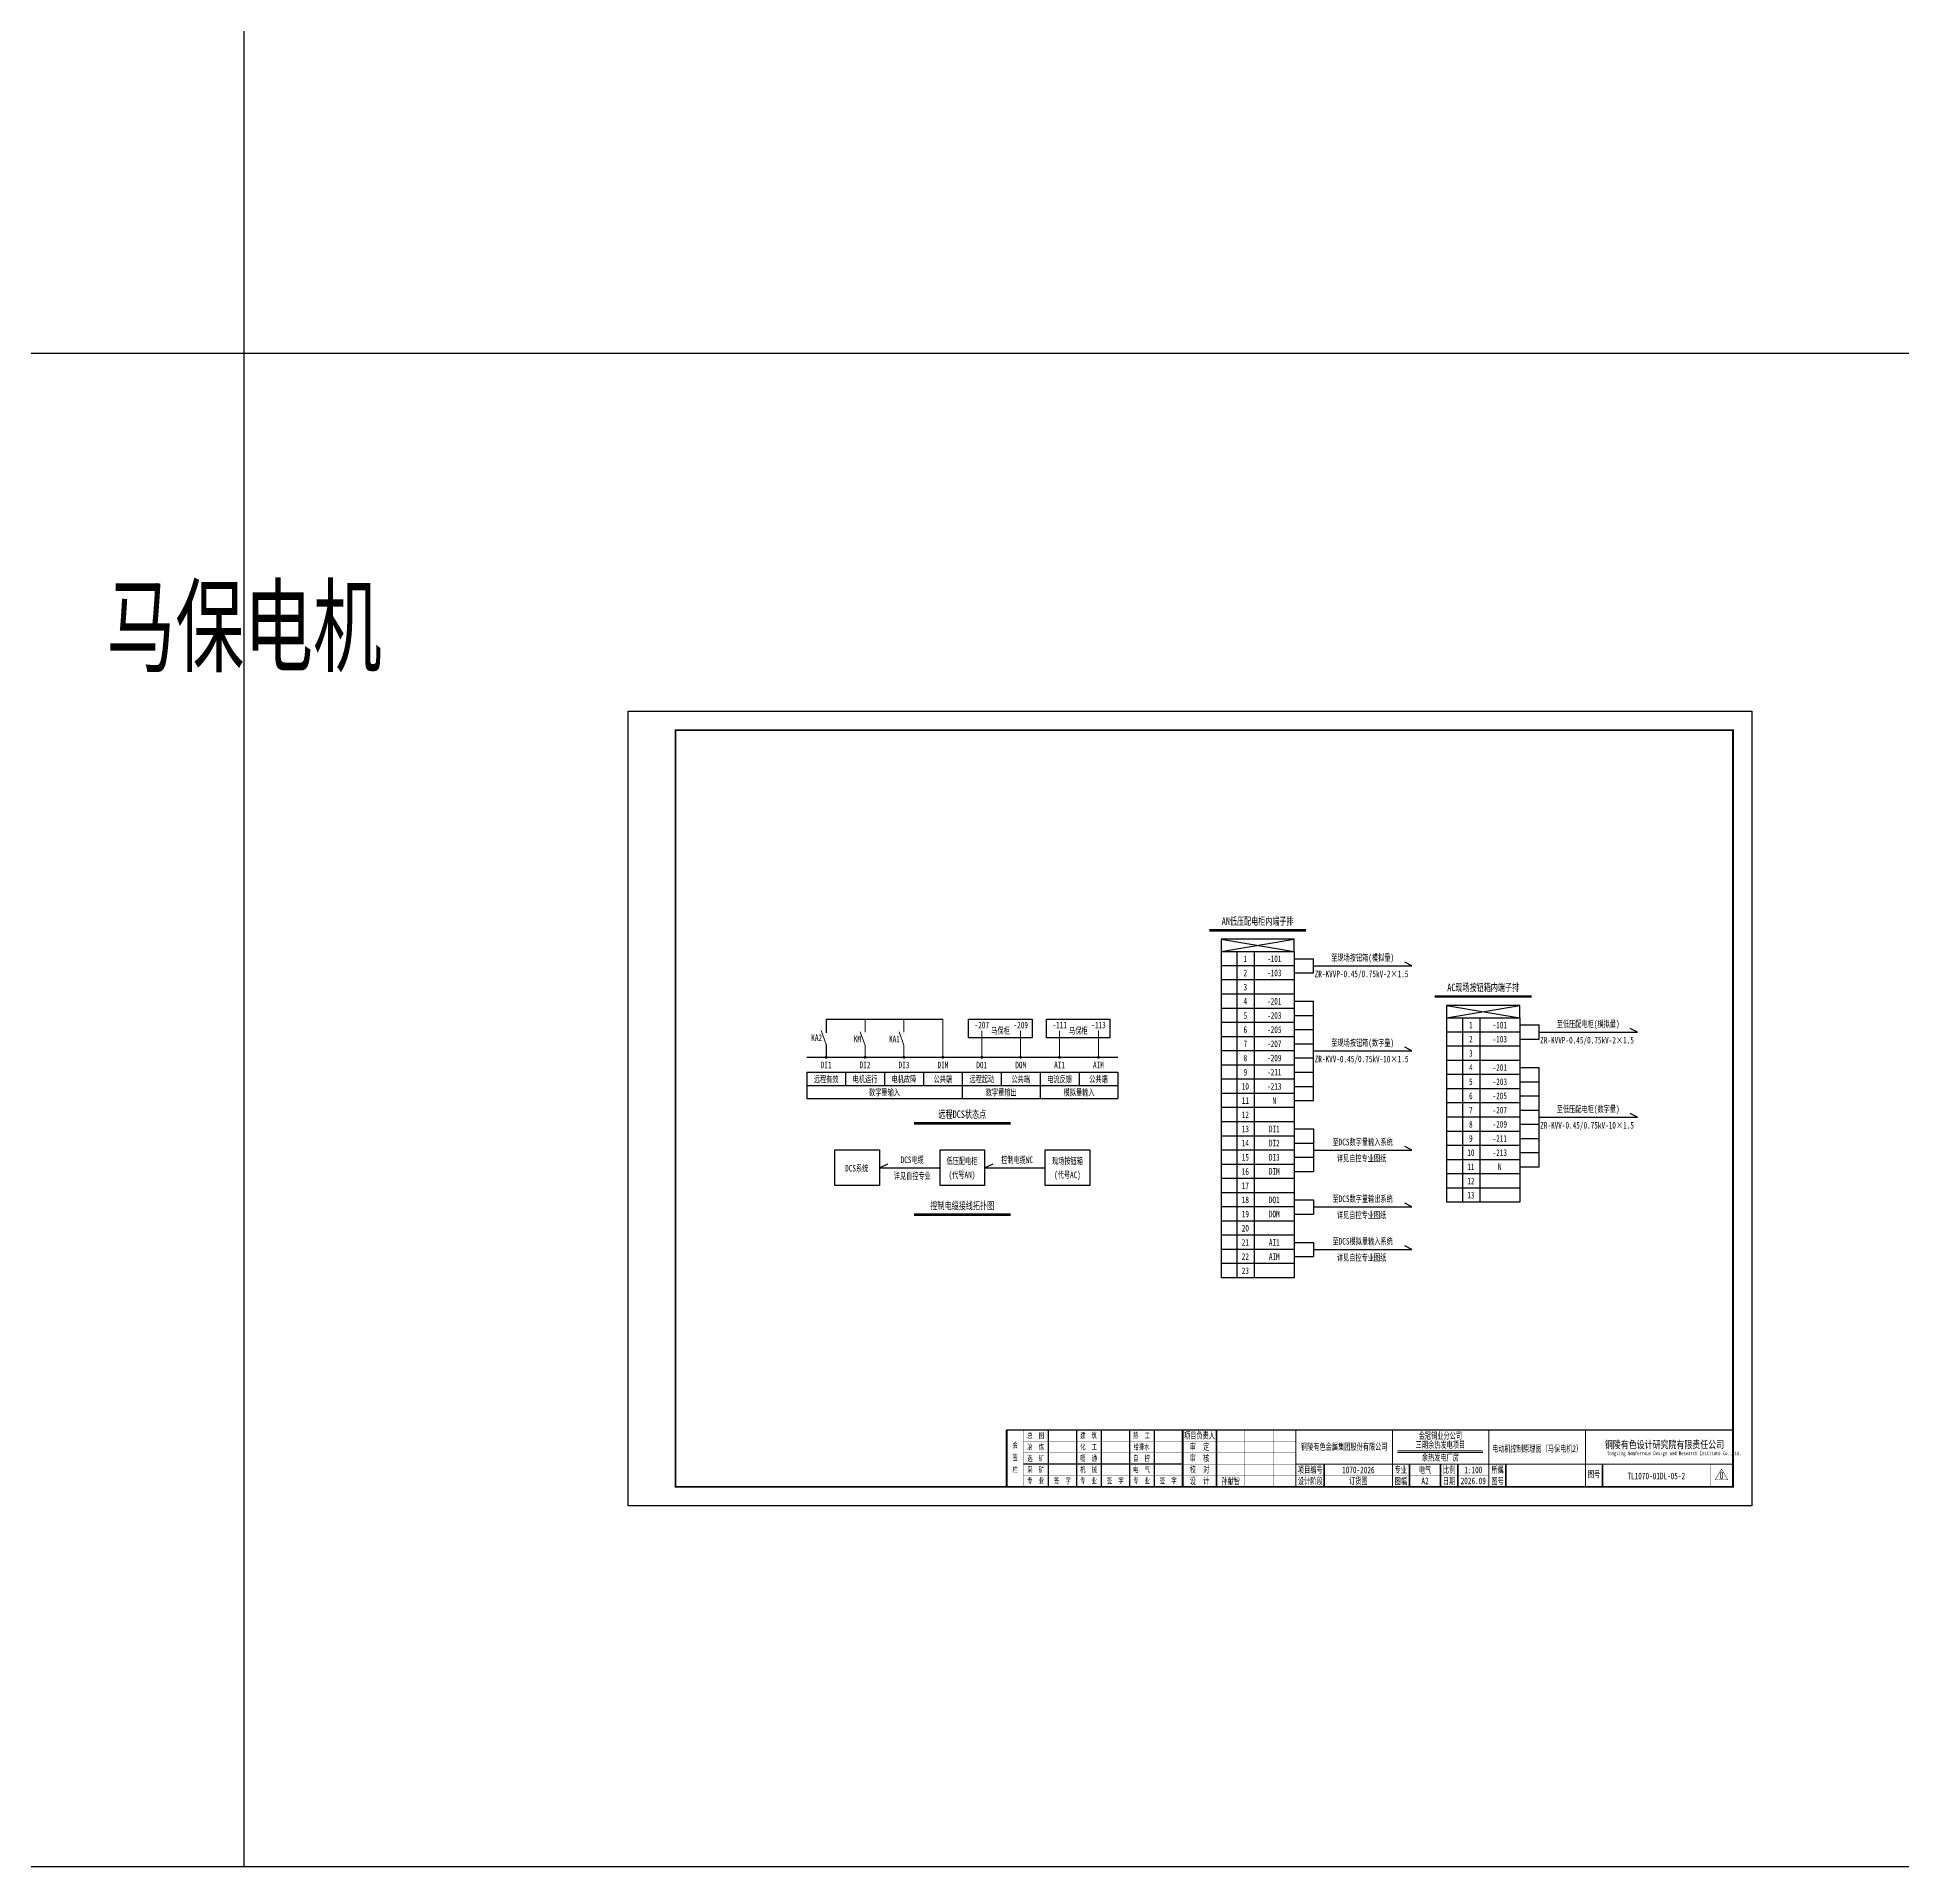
# Model space of a CAD drawing. Header units: millimetres. Extents: x -24326 to 675674, y 148048 to 606396.
# Drawn here: x 164740 to 263348, y 148048 to 244756 of the extents above; entities that cross this region are included whole.
import ezdxf
from ezdxf.enums import TextEntityAlignment as Align

# ---------------------------------------------------------------- set-up
doc = ezdxf.new("R2010")
doc.units = ezdxf.units.MM
doc.layers.add('CAXA0层', color=7, linetype='Continuous', lineweight=25)
doc.layers.add('SW', color=8, linetype='Continuous', lineweight=20)
for name, color, linetype in [('TEXT', 4, 'Continuous'), ('动力平面设备层', 1, 'Continuous'), ('图框', 7, 'Continuous'), ('标注-照明', 7, 'Continuous'), ('照明平面导线层', 3, 'Continuous'), ('照明平面设备层', 1, 'Continuous')]:
    doc.layers.add(name, color=color, linetype=linetype)
doc.styles.add('HZ', font='simsun.ttf', dxfattribs={"width": 0.75})
doc.styles.add('标准', font='NSimSun.ttf', dxfattribs={"width": 0.667})

# ---------------------------------------------------------------- blocks, each defined once
blk = doc.blocks.new('3')
at = {"layer": 'TEXT', "color": 7, "lineweight": 25, "style": 'HZ', "width": 0.75}
for s, height, p in [('铜陵有色设计研究院有限责任公司', 400, (221501, 249018)), ('Tongling Nonferrous Design and Research Institute Co.,Ltd.', 200, (221613, 248659))]:
    blk.add_text(s, height=height, dxfattribs=at).set_placement(p)
blk = doc.blocks.new('铜陵有色图签02')
at = {"layer": '图框', "linetype": 'Continuous', "lineweight": 50}
for p, q in [((-38401, 3003), (-38401, 1)), ((-29100, 3001), (-29100, 0))]:
    blk.add_line(p, q, dxfattribs=at)
at = {"layer": '图框', "color": 7, "linetype": 'Continuous', "lineweight": 25}
for p, q in [((-36201, 3010), (-36201, 9)), ((-34701, 3010), (-34701, 9)), ((-33401, 3017), (-33401, 16)), ((-31901, 3017), (-31901, 16)), ((-30601, 3017), (-30601, 16)), ((-29100, 1201), (-37501, 1201))]:
    blk.add_line(p, q, dxfattribs=at)
at = {"layer": '图框', "color": 7, "linetype": 'Continuous', "lineweight": 35}
for p, q in [((-27300, 3001), (-27300, 1)), ((-21600, 1197), (-21600, -3)), ((-17100, 1200), (-17100, 0)), ((-15450, 0), (-15450, 1200)), ((-14550, 1200), (-14550, 0)), ((-12000, 1201), (-12000, 1)), ((-6900, 1202), (-6900, 2))]:
    blk.add_line(p, q, dxfattribs=at)
at = {"layer": '图框', "lineweight": 25}
blk.add_line((-17723, 1830), (-13223, 1830), dxfattribs=at)
at = {"layer": '图框', "lineweight": 70, "const_width": 70}
blk.add_lwpolyline([(-17980, 3001), (0, 3001), (-38401, 3001)], dxfattribs=at)
at = {"layer": '图框', "color": 7, "linetype": 'Continuous', "lineweight": 25, "const_width": 25}
for points in [[(-37501, 3000), (-37501, 0)], [(-25800, 3001), (-25800, 1)], [(-24300, 3001), (-24300, 1)], [(-23100, 2401), (-37501, 2401)], [(-23100, 1801), (-37501, 1801)], [(-23100, 1201), (-29100, 1201)], [(-12900, 600), (-18000, 600), (-37501, 600)], [(-602, 943), (-932, 371), (-272, 371), (-602, 943)]]:
    blk.add_lwpolyline(points, dxfattribs=at)
at = {"layer": '图框', "linetype": 'Continuous', "lineweight": 50, "const_width": 50}
for points in [[(-23100, 3001), (-23100, 1)], [(-18000, 3000), (-18000, 0)]]:
    blk.add_lwpolyline(points, dxfattribs=at)
at = {"layer": '图框', "lineweight": 50, "const_width": 50}
for points in [[(-12900, 3001), (-12900, 1)], [(-7800, 3001), (-7800, 1)], [(0, 3000), (0, 0)], [(-23100, 1200), (0, 1200)]]:
    blk.add_lwpolyline(points, dxfattribs=at)
at = {"layer": '图框', "lineweight": 25, "const_width": 35}
blk.add_lwpolyline([(-17723, 1930), (-13223, 1930)], dxfattribs=at)
at = {"layer": '图框', "color": 7, "linetype": 'Continuous', "lineweight": 35, "const_width": 25}
blk.add_lwpolyline([(-1200, 1201), (-1200, 0)], dxfattribs=at)
at = {"layer": '图框', "linetype": 'Continuous', "lineweight": 70, "const_width": 70}
blk.add_lwpolyline([(-38401, 1), (0, 0)], dxfattribs=at)
at = {"layer": '图框', "lineweight": 25}
blk.add_blockref('3', (-228268, -246986), dxfattribs=at)
at = {"layer": 'TEXT', "color": 7, "lineweight": 25, "style": '标准', "width": 0.667}
for s, height, p in [('会', 300, (-37942, 2054)), ('冶  炼', 300, (-36862, 1955)), ('总  图', 300, (-36862, 2555)), ('建  筑', 300, (-34062, 2562)), ('化  工', 300, (-34062, 1962)), ('给排水', 300, (-31262, 1962)), ('热  工', 300, (-31262, 2562)), ('项目负责人', 350, (-28197, 2541)), ('审  定', 350, (-28197, 1941)), ('栏', 300, (-37942, 754)), ('签', 300, (-37942, 1404)), ('采  矿', 300, (-36862, 754)), ('选  矿', 300, (-36862, 1355)), ('机  械', 300, (-34062, 761)), ('暖  通', 300, (-34062, 1362)), ('电  气', 300, (-31262, 761)), ('自  控', 300, (-31262, 1362)), ('校  对', 350, (-28197, 741)), ('审  核', 350, (-28197, 1341)), ('项目编号', 350, (-22343, 730)), ('专业', 350, (-17559, 730)), ('比例', 350, (-15009, 730)), ('所属', 350, (-12438, 730)), ('专  业', 300, (-36862, 170)), ('签  字', 300, (-35449, 170)), ('专  业', 300, (-34062, 177)), ('签  字', 300, (-32649, 177)), ('专  业', 300, (-31262, 177)), ('签  字', 300, (-29849, 177)), ('设  计', 350, (-28197, 139)), ('设计阶段', 350, (-22343, 130)), ('图幅', 350, (-17559, 130)), ('日期', 350, (-15009, 130)), ('图号', 350, (-12438, 130)), ('图号', 350, (-7339, 495))]:
    blk.add_text(s, height=height, dxfattribs=at).set_placement(p, align=Align.CENTER)

msp = doc.modelspace()

# ---------------------------------------------------------------- linework, layer by layer
at = {"color": 2, "linetype": 'ByBlock', "lineweight": -3, "ltscale": 100}
for p, q in [((175673.59742, 148047.80554), (175673.59742, 548047.80554)), ((675673.59742, 228047.80554), (-24326.40258, 228047.80554)), ((675673.59742, 148047.80554), (-24326.40258, 148047.80554))]:
    msp.add_line(p, q, dxfattribs=at)
at = {"color": 2, "linetype": 'ByBlock', "lineweight": 25}
for p, q in [((227315.63443, 197073.21232), (231182.66086, 196422.38283)), ((227315.63443, 196422.38283), (231182.66086, 197073.21232)), ((227315.63443, 196422.38283), (227315.63443, 179176.92473)), ((227315.63443, 196422.38283), (231182.66086, 196422.38283)), ((228151.52906, 196422.38283), (228151.52906, 179176.92473)), ((229070.95097, 196422.38283), (229070.95097, 179176.92473)), ((231182.66086, 196422.38283), (231182.66086, 179176.92473)), ((231182.66086, 195672.58031), (227315.63443, 195672.58031)), ((231182.66086, 194922.77778), (227315.63443, 194922.77778)), ((231182.66086, 194172.97525), (227315.63443, 194172.97525)), ((231182.66086, 193423.17273), (227315.63443, 193423.17273)), ((231182.66086, 192673.3702), (227315.63443, 192673.3702)), ((231182.66086, 191923.56767), (227315.63443, 191923.56767)), ((231182.66086, 191173.76515), (227315.63443, 191173.76515)), ((231182.66086, 190423.96262), (227315.63443, 190423.96262)), ((231182.66086, 189674.1601), (227315.63443, 189674.1601)), ((231182.66086, 188924.35757), (227315.63443, 188924.35757)), ((231182.66086, 188174.55504), (227315.63443, 188174.55504)), ((231182.66086, 187424.75252), (227315.63443, 187424.75252)), ((231182.66086, 186674.94999), (227315.63443, 186674.94999)), ((231182.66086, 185925.14747), (227315.63443, 185925.14747)), ((231182.66086, 185175.34494), (227315.63443, 185175.34494)), ((231182.66086, 184425.54241), (227315.63443, 184425.54241)), ((231182.66086, 183675.73989), (227315.63443, 183675.73989)), ((231182.66086, 182925.93736), (227315.63443, 182925.93736)), ((231182.66086, 182176.13483), (227315.63443, 182176.13483)), ((231182.66086, 181426.33231), (227315.63443, 181426.33231)), ((231182.66086, 180676.52978), (227315.63443, 180676.52978)), ((231182.66086, 179926.72726), (227315.63443, 179926.72726)), ((231182.66086, 179176.92473), (227315.63443, 179176.92473))]:
    msp.add_line(p, q, dxfattribs=at)
at = {"color": 1, "linetype": 'ByBlock'}
for p, q in [((231182.66086, 196047.48157), (232201.64175, 196047.48157)), ((231182.66086, 195297.67904), (232201.64175, 195297.67904)), ((232201.64175, 195297.67904), (232201.64175, 196047.48157)), ((232201.64175, 195672.58031), (237402.87286, 195672.58031)), ((231182.66086, 193798.07399), (232201.64175, 193798.07399)), ((232201.64175, 188549.45631), (232201.64175, 193798.07399)), ((231182.66086, 193048.27146), (232201.64175, 193048.27146)), ((231182.66086, 192298.46894), (232201.64175, 192298.46894)), ((243103.23698, 192544.32587), (244122.21787, 192544.32587)), ((244122.21787, 191794.52334), (244122.21787, 192544.32587)), ((231182.66086, 191548.66641), (232201.64175, 191548.66641)), ((243103.23698, 191794.52334), (244122.21787, 191794.52334)), ((244122.21787, 192169.4246), (249323.44898, 192169.4246)), ((231182.66086, 190798.86389), (232201.64175, 190798.86389)), ((232201.64175, 191173.76515), (237402.87286, 191173.76515)), ((231182.66086, 190049.06136), (232201.64175, 190049.06136)), ((243103.23698, 190294.91829), (244122.21787, 190294.91829)), ((243103.23698, 189545.11576), (244122.21787, 189545.11576)), ((244122.21787, 185046.30061), (244122.21787, 190294.91829)), ((231182.66086, 189299.25883), (232201.64175, 189299.25883)), ((231182.66086, 188549.45631), (232201.64175, 188549.45631)), ((243103.23698, 188795.31324), (244122.21787, 188795.31324)), ((243103.23698, 188045.51071), (244122.21787, 188045.51071)), ((244122.21787, 187670.60945), (249323.44898, 187670.60945)), ((231182.66086, 187049.85125), (232201.64175, 187049.85125)), ((243103.23698, 187295.70818), (244122.21787, 187295.70818)), ((243103.23698, 186545.90566), (244122.21787, 186545.90566)), ((231182.66086, 186300.04873), (232201.64175, 186300.04873)), ((231182.66086, 185550.2462), (232201.64175, 185550.2462)), ((232201.64175, 185925.14747), (237402.87286, 185925.14747)), ((243103.23698, 185796.10313), (244122.21787, 185796.10313)), ((231182.66086, 184800.44368), (232201.64175, 184800.44368)), ((243103.23698, 185046.30061), (244122.21787, 185046.30061)), ((231182.66086, 183300.83862), (232201.64175, 183300.83862)), ((231182.66086, 182551.0361), (232201.64175, 182551.0361)), ((232201.64175, 182925.93736), (237402.87286, 182925.93736)), ((231182.66086, 181051.43105), (232201.64175, 181051.43105)), ((232201.64175, 180676.52978), (237402.87286, 180676.52978)), ((231182.66086, 180301.62852), (232201.64175, 180301.62852))]:
    msp.add_line(p, q, dxfattribs=at)
at = {"color": 3, "linetype": 'ByBlock', "lineweight": 25}
for p, q in [((239236.21054, 193570.05662), (243103.23698, 192919.22713)), ((239236.21054, 192919.22713), (243103.23698, 193570.05662)), ((239236.21054, 192919.22713), (239236.21054, 183171.79429)), ((239236.21054, 192919.22713), (243103.23698, 192919.22713)), ((240072.10518, 192919.22713), (240072.10518, 183171.79429)), ((240991.52708, 192919.22713), (240991.52708, 183171.79429)), ((243103.23698, 192919.22713), (243103.23698, 183171.79429)), ((243103.23698, 192169.4246), (239236.21054, 192169.4246)), ((243103.23698, 191419.62208), (239236.21054, 191419.62208)), ((243103.23698, 190669.81955), (239236.21054, 190669.81955)), ((243103.23698, 189920.01703), (239236.21054, 189920.01703)), ((243103.23698, 189170.2145), (239236.21054, 189170.2145)), ((243103.23698, 188420.41197), (239236.21054, 188420.41197)), ((243103.23698, 187670.60945), (239236.21054, 187670.60945)), ((243103.23698, 186920.80692), (239236.21054, 186920.80692)), ((243103.23698, 186171.00439), (239236.21054, 186171.00439)), ((243103.23698, 185421.20187), (239236.21054, 185421.20187)), ((243103.23698, 184671.39934), (239236.21054, 184671.39934)), ((243103.23698, 183921.59682), (239236.21054, 183921.59682)), ((243103.23698, 183171.79429), (239236.21054, 183171.79429))]:
    msp.add_line(p, q, dxfattribs=at)
at = {"color": 2, "linetype": 'ByBlock', "lineweight": 25}
msp.add_lwpolyline([(227315.63443, 196422.38283), (231182.66086, 196422.38283), (231182.66086, 197073.21232), (227315.63443, 197073.21232)], close=True, dxfattribs=at)
at = {"color": 3, "linetype": 'ByBlock', "lineweight": 25}
msp.add_lwpolyline([(239236.21054, 192919.22713), (243103.23698, 192919.22713), (243103.23698, 193570.05662), (239236.21054, 193570.05662)], close=True, dxfattribs=at)
at = {"color": 7, "linetype": 'ByBlock', "lineweight": 20, "const_width": 75}
for points in [[(206401.58718, 190835.0815, 1), (206476.58718, 190835.0815, 1)], [(208458.08611, 190835.0815, 1), (208533.08611, 190835.0815, 1)], [(210514.58505, 190835.0815, 1), (210589.58505, 190835.0815, 1)], [(212571.08399, 190835.0815, 1), (212646.08399, 190835.0815, 1)], [(214627.58292, 190835.0815, 1), (214702.58292, 190835.0815, 1)], [(216684.08186, 190835.0815, 1), (216759.08186, 190835.0815, 1)], [(218740.5808, 190835.0815, 1), (218815.5808, 190835.0815, 1)], [(220797.07973, 190835.0815, 1), (220872.07973, 190835.0815, 1)]]:
    msp.add_lwpolyline(points, format="xyb", close=True, dxfattribs=at)
at = {"layer": 'CAXA0层', "color": 2, "linetype": 'ByBlock', "lineweight": 40}
for p, q in [((226700.075, 197576.68152), (231798.22029, 197576.68152)), ((211087.76081, 187370.46605), (216185.9061, 187370.46605)), ((211087.76081, 182540.31675), (216185.9061, 182540.31675))]:
    msp.add_line(p, q, dxfattribs=at)
at = {"layer": 'CAXA0层', "color": 2, "linetype": 'ByBlock', "lineweight": 0}
for p, q in [((226700.075, 197511.19859), (231798.22029, 197511.19859)), ((211087.76081, 187304.98312), (216185.9061, 187304.98312)), ((211087.76081, 182474.83382), (216185.9061, 182474.83382))]:
    msp.add_line(p, q, dxfattribs=at)
at = {"layer": 'CAXA0层', "color": 3, "linetype": 'ByBlock', "lineweight": 40}
msp.add_line((238620.65112, 194073.52582), (243718.79641, 194073.52582), dxfattribs=at)
at = {"layer": 'CAXA0层', "color": 3, "linetype": 'ByBlock', "lineweight": 0}
msp.add_line((238620.65112, 194008.04289), (243718.79641, 194008.04289), dxfattribs=at)
at = {"layer": 'SW', "color": 7, "linetype": 'ByBlock', "lineweight": 25}
for p, q in [((205410.83771, 190050.09037), (221862.8292, 190050.09037)), ((205410.83771, 190050.09037), (205410.83771, 188653.73921)), ((205410.83771, 189351.91479), (221862.8292, 189351.91479)), ((207467.33664, 190050.09037), (207467.33664, 189351.91479)), ((209523.83558, 190050.09037), (209523.83558, 189351.91479)), ((211580.33452, 190050.09037), (211580.33452, 189351.91479)), ((213636.83345, 190050.09037), (213636.83345, 188653.73921)), ((215693.33239, 190050.09037), (215693.33239, 189351.91479)), ((217749.83133, 190050.09037), (217749.83133, 188653.73921)), ((219806.33026, 190050.09037), (219806.33026, 189351.91479)), ((221862.8292, 190050.09037), (221862.8292, 188653.73921)), ((205410.83771, 188653.73921), (221862.8292, 188653.73921))]:
    msp.add_line(p, q, dxfattribs=at)
at = {"layer": '动力平面设备层', "color": 1, "linetype": 'ByBlock', "lineweight": -3, "ltscale": 100}
for p, q in [((237402.87286, 195672.58031), (237026.30858, 195865.78697)), ((249323.44898, 192169.4246), (248946.88469, 192362.63127)), ((237402.87286, 191173.76515), (237026.30858, 191366.97181)), ((249323.44898, 187670.60945), (248946.88469, 187863.81611)), ((232201.64175, 187049.85125), (232201.64175, 184800.44368)), ((237402.87286, 185925.14747), (237026.30858, 186118.35413)), ((232201.64175, 183300.83862), (232201.64175, 182551.0361)), ((237402.87286, 182925.93736), (237026.30858, 183119.14402)), ((232201.64175, 181051.43105), (232201.64175, 180301.62852)), ((237402.87286, 180676.52978), (237026.30858, 180869.73644))]:
    msp.add_line(p, q, dxfattribs=at)
at = {"layer": '动力平面设备层', "color": 3, "linetype": 'ByBlock', "lineweight": -3, "ltscale": 100}
for p, q in [((213970.12334, 192842.79271), (217328.76935, 192842.79271)), ((213970.12334, 191870.33339), (213970.12334, 192842.79271)), ((217328.76935, 192842.79271), (217328.76935, 191870.33339)), ((218083.12122, 192842.79271), (221441.76722, 192842.79271)), ((218083.12122, 191870.33339), (218083.12122, 192842.79271)), ((221441.76722, 192842.79271), (221441.76722, 191870.33339)), ((217328.76935, 191870.33339), (213970.12334, 191870.33339)), ((221441.76722, 191870.33339), (218083.12122, 191870.33339))]:
    msp.add_line(p, q, dxfattribs=at)
at = {"layer": '图框', "linetype": 'Continuous', "lineweight": 100, "const_width": 100}
msp.add_lwpolyline([(198473.59742, 168129.03349), (254373.59742, 168129.03349), (254373.59742, 208129.03349), (198473.59742, 208129.03349)], close=True, dxfattribs=at)
at = {"layer": '标注-照明', "linetype": 'ByBlock', "lineweight": 25, "ltscale": 100}
for p, q in [((206439.08718, 192842.79271), (206439.08718, 192123.87515)), ((206439.08718, 192842.79271), (212608.58399, 192842.79271)), ((206439.08718, 191520.38765), (206439.08718, 190835.0815)), ((205410.83771, 190835.0815), (221862.8292, 190835.0815)), ((209252.3127, 184998.29196), (209704.98015, 185201.42299)), ((209252.3127, 184998.29196), (212458.63482, 184998.29196)), ((214815.03209, 184998.29196), (215267.69953, 185201.42299)), ((214815.03209, 184998.29196), (218021.3542, 184998.29196))]:
    msp.add_line(p, q, dxfattribs=at)
for points in [[(209252.3127, 184052.39875), (206895.91543, 184052.39875), (206895.91543, 185944.18516), (209252.3127, 185944.18516)], [(214815.03209, 184052.39875), (212458.63482, 184052.39875), (212458.63482, 185944.18516), (214815.03209, 185944.18516)], [(220377.75148, 184052.39875), (218021.3542, 184052.39875), (218021.3542, 185944.18516), (220377.75148, 185944.18516)]]:
    msp.add_lwpolyline(points, close=True, dxfattribs=at)
at = {"layer": '照明平面导线层', "color": 0, "linetype": 'ByBlock', "lineweight": 20}
for p, q in [((208495.58611, 192158.31559), (208495.58611, 192842.79271)), ((210552.08505, 192158.31559), (210552.08505, 192842.79271)), ((212608.58399, 190835.0815), (212608.58399, 192842.79271)), ((206439.08718, 191520.38765), (206177.6551, 192251.50179)), ((208495.58611, 191456.57434), (208234.15404, 192187.68847)), ((208495.58611, 190835.0815), (208495.58611, 191456.57434)), ((210552.08505, 191456.57434), (210290.65298, 192187.68847)), ((210552.08505, 190835.0815), (210552.08505, 191456.57434)), ((214665.08292, 190835.0815), (214665.08292, 192241.37608)), ((216721.58186, 190835.0815), (216721.58186, 192241.37608)), ((218778.0808, 190835.0815), (218778.0808, 192241.37608)), ((220834.57973, 190835.0815), (220834.57973, 192241.37608))]:
    msp.add_line(p, q, dxfattribs=at)
at = {"layer": '照明平面设备层', "color": 0, "lineweight": -3, "ltscale": 100}
msp.add_lwpolyline([(195973.59742, 209129.03349), (255373.59742, 209129.03349), (255373.59742, 167129.03349), (195973.59742, 167129.03349)], close=True, dxfattribs=at)

# ---------------------------------------------------------------- block references
at = {"layer": '图框', "lineweight": 25}
msp.add_blockref('铜陵有色图签02', (254373.59742, 168129.03349), dxfattribs=at)

# ---------------------------------------------------------------- texts
at = {"layer": 'SW', "color": 4, "linetype": 'ByBlock', "lineweight": 25, "style": '标准', "width": 0.667}
for s, height, p in [('马保电机', 4000, (175673.59742, 211628.51395)), ('DCS电缆', 350, (210990.67437, 185242.65649)), ('低压配电柜', 350, (213618.54376, 185184.40987)), ('控制电缆WC', 350, (216531.79886, 185242.65649)), ('现场按钮箱', 350, (219195.37431, 185184.40987)), ('DCS系统', 350, (208055.82437, 184796.18525)), ('详见自控专业', 350, (210990.67437, 184393.9823)), ('(代号AN)', 350, (213618.54376, 184445.55035)), ('(代号AC)', 350, (219195.37431, 184445.55035))]:
    msp.add_text(s, height=height, dxfattribs=at).set_placement(p, align=Align.CENTER)
at = {"layer": 'SW', "color": 2, "linetype": 'ByBlock', "lineweight": 25, "style": '标准', "width": 0.667}
for s, p in [('AN低压配电柜内端子排', (229248.91991, 197831.69555)), ('远程DCS状态点', (213636.60572, 187625.48008)), ('控制电缆接线拓扑图', (213636.60572, 182795.33078))]:
    msp.add_text(s, height=400, dxfattribs=at).set_placement(p, align=Align.CENTER)
at = {"layer": 'SW', "color": 7, "linetype": 'ByBlock', "lineweight": 25, "style": '标准', "width": 0.667}
for s, p in [('至现场按钮箱(模拟量)', (234800.82619, 195929.78877)), ('2', (228599.75938, 195122.77778)), ('1', (228599.75938, 195872.58031)), ('-101', (230129.05245, 195872.58031)), ('-103', (230129.05245, 195122.77778)), ('ZR-KVVP-0.45/0.75kV-2×1.5', (234743.85112, 195069.85133)), ('3', (228599.75938, 194372.97525)), ('4', (228599.75938, 193623.17273)), ('-201', (230129.05245, 193623.17273)), ('-207', (214670.74886, 192368.418)), ('马保柜', (215659.44864, 192062.46978)), ('-209', (216727.24779, 192368.418)), ('-111', (218783.74673, 192368.418)), ('马保柜', (219772.44651, 192062.46978)), ('-113', (220840.24567, 192368.418)), ('5', (228599.75938, 192873.3702)), ('6', (228599.75938, 192123.56767)), ('-203', (230129.05245, 192873.3702)), ('-205', (230129.05245, 192123.56767)), ('1', (240520.3355, 192369.4246)), ('-101', (242049.62857, 192369.4246)), ('至低压配电柜(模拟量)', (246721.40231, 192426.63307)), ('7', (228599.75938, 191373.76515)), ('-207', (230129.05245, 191373.76515)), ('至现场按钮箱(数字量)', (234800.82619, 191430.97362)), ('2', (240520.3355, 191619.62208)), ('-103', (242049.62857, 191619.62208)), ('ZR-KVVP-0.45/0.75kV-2×1.5', (246664.42724, 191566.69563)), ('DI1', (206439.62893, 190254.62807)), ('DI2', (208496.12787, 190254.62807)), ('DI3', (210552.62681, 190254.62807)), ('DIM', (212609.12574, 190254.62807)), ('D01', (214665.62468, 190254.62807)), ('DOM', (216722.12362, 190254.62807)), ('AI1', (218778.62255, 190254.62807)), ('AIM', (220835.12149, 190254.62807)), ('8', (228599.75938, 190623.96262)), ('-209', (230129.05245, 190623.96262)), ('ZR-KVV-0.45/0.75kV-10×1.5', (234743.85112, 190571.03618)), ('4', (240520.3355, 190120.01703)), ('3', (240520.3355, 190869.81955)), ('-201', (242049.62857, 190120.01703)), ('远程有效', (206439.62893, 189506.156)), ('电机运行', (208496.12787, 189506.156)), ('电机故障', (210552.62681, 189506.156)), ('公共端', (212609.12574, 189506.156)), ('远程起动', (214665.62468, 189506.156)), ('公共端', (216722.12362, 189506.156)), ('电流反馈', (218778.62255, 189506.156)), ('公共端', (220835.12149, 189506.156)), ('10', (228599.75938, 189124.35757)), ('9', (228599.75938, 189874.1601)), ('-211', (230129.05245, 189874.1601)), ('-213', (230129.05245, 189124.35757)), ('5', (240520.3355, 189370.2145)), ('-203', (242049.62857, 189370.2145)), ('数字量输入', (209523.83558, 188807.98042)), ('数字量输出', (215693.33239, 188807.98042)), ('模拟量输入', (219806.33026, 188807.98042)), ('11', (228599.75938, 188374.55504)), ('N', (230129.05245, 188374.55504)), ('6', (240520.3355, 188620.41197)), ('-205', (242049.62857, 188620.41197)), ('12', (228599.75938, 187624.75252)), ('8', (240520.3355, 187120.80692)), ('7', (240520.3355, 187870.60945)), ('-207', (242049.62857, 187870.60945)), ('-209', (242049.62857, 187120.80692)), ('ZR-KVV-0.45/0.75kV-10×1.5', (246664.42724, 187067.88048)), ('至低压配电柜(数字量)', (246721.40231, 187927.81791)), ('13', (228599.75938, 186874.94999)), ('14', (228599.75938, 186125.14747)), ('DI1', (230129.05245, 186874.94999)), ('DI2', (230129.05245, 186125.14747)), ('至DCS数字量输入系统', (234800.82619, 186182.35593)), ('9', (240520.3355, 186371.00439)), ('-211', (242049.62857, 186371.00439)), ('15', (228599.75938, 185375.34494)), ('DI3', (230129.05245, 185375.34494)), ('详见自控专业图纸', (234743.85112, 185322.41849)), ('10', (240520.3355, 185621.20187)), ('-213', (242049.62857, 185621.20187)), ('16', (228599.75938, 184625.54241)), ('DIM', (230129.05245, 184625.54241)), ('11', (240520.3355, 184871.39934)), ('12', (240520.3355, 184121.59682)), ('N', (242049.62857, 184871.39934)), ('17', (228599.75938, 183875.73989)), ('18', (228599.75938, 183125.93736)), ('DO1', (230129.05245, 183125.93736)), ('至DCS数字量输出系统', (234800.82619, 183183.14583)), ('13', (240520.3355, 183371.79429)), ('19', (228599.75938, 182376.13483)), ('DOM', (230129.05245, 182376.13483)), ('详见自控专业图纸', (234743.85112, 182323.20839)), ('20', (228599.75938, 181626.33231)), ('21', (228599.75938, 180876.52978)), ('22', (228599.75938, 180126.72726)), ('AI1', (230129.05245, 180876.52978)), ('AIM', (230129.05245, 180126.72726)), ('至DCS模拟量输入系统', (234800.82619, 180933.73825)), ('详见自控专业图纸', (234743.85112, 180073.80081)), ('23', (228599.75938, 179376.92473))]:
    msp.add_text(s, height=350, dxfattribs=at).set_placement(p, align=Align.CENTER)
at = {"layer": 'SW', "color": 3, "linetype": 'ByBlock', "lineweight": 25, "style": '标准', "width": 0.667}
msp.add_text('AC现场按钮箱内端子排', height=400, dxfattribs=at).set_placement((241169.49603, 194328.53985), align=Align.CENTER)
at = {"layer": 'SW', "color": 7, "linetype": 'ByBlock', "lineweight": 25, "style": '标准', "width": 0.667}
for s, p in [('KA2', (206222.16291, 191872.78066)), ('KM', (208278.66184, 191808.96734)), ('KA1', (210335.16078, 191808.96734))]:
    msp.add_text(s, height=350, dxfattribs=at).set_placement(p, align=Align.MIDDLE_RIGHT)
at = {"layer": 'SW', "color": 4, "linetype": 'Continuous', "lineweight": 25, "style": '标准', "width": 0.667}
for s, height, p in [('金冠铜业分公司', 350, (238910.44932, 170657.92621)), ('铜陵有色金属集团股份有限公司', 350, (233827.45058, 170076.72292)), ('三期余热发电项目', 350, (238910.44932, 170179.80122)), ('余热发电厂房', 350, (238910.44932, 169511.52771)), ('电动机控制原理图（马保电机2）', 350, (244024.50883, 169975.94644)), ('1070-2026', 350, (234573.02114, 168848.71352)), ('电气', 350, (238097.77392, 168848.71352)), ('1:100', 350, (240647.77392, 168848.71352)), ('TL1070-01DL-05-2', 350, (250322.91182, 168525.50405)), ('0', 400, (253771.3699, 168536.99386)), ('A2', 350, (238097.77392, 168269.01146)), ('2026.09', 350, (240647.77392, 168269.01146))]:
    msp.add_text(s, height=height, dxfattribs=at).set_placement(p, align=Align.CENTER)
at = {"layer": 'SW', "color": 7, "linetype": 'Continuous', "lineweight": 25, "style": '标准', "width": 0.667}
msp.add_text('孙献智', height=350, dxfattribs=at).set_placement((227825.33482, 168249.55182), align=Align.CENTER)
at = {"layer": 'SW', "color": 1, "linetype": 'Continuous', "lineweight": 25, "style": '标准', "width": 0.667}
msp.add_text('订货图', height=350, dxfattribs=at).set_placement((234573.02114, 168269.01146), align=Align.CENTER)

doc.saveas('drawing.dxf')
